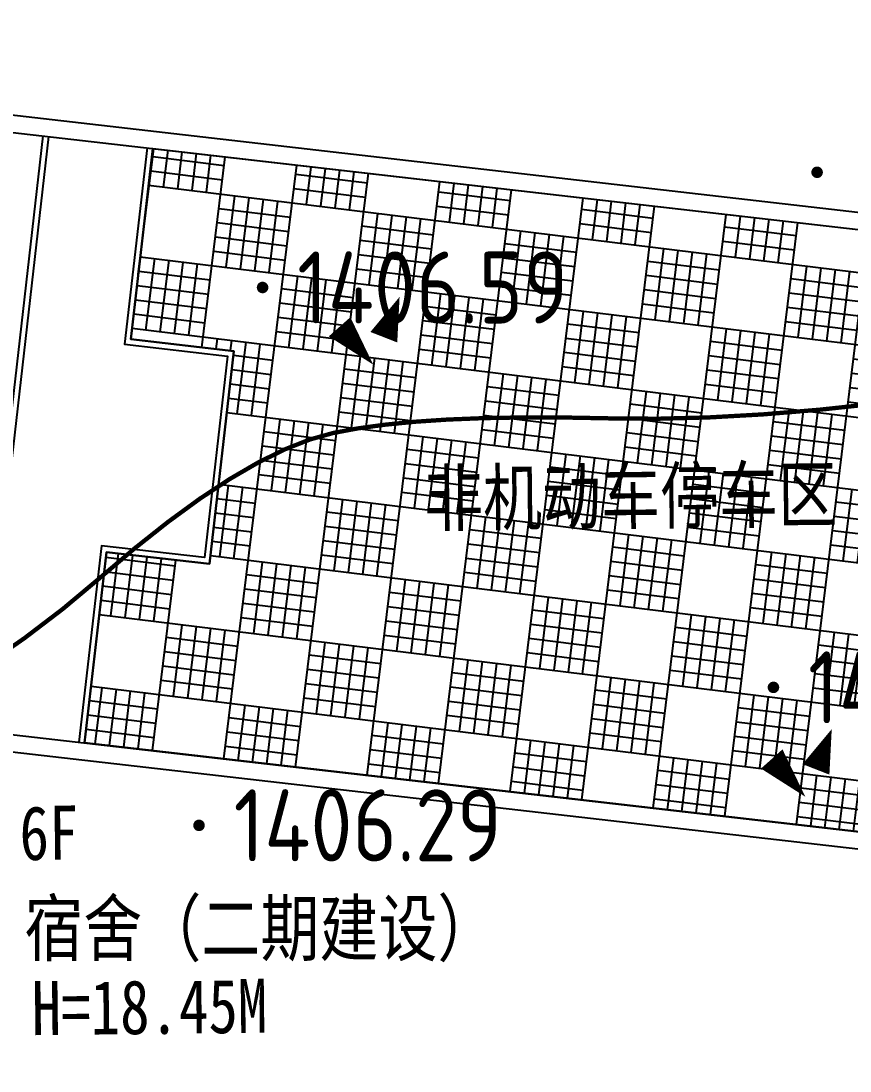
# Model space of a CAD drawing. Extents: x -2226 to 12369489, y -12501589 to 2275.
# Drawn here: x 5664043.61 to 5664072.38, y -6547815.84 to -6547779.4 of the extents above; entities that cross this region are included whole.
import ezdxf
from ezdxf.enums import TextEntityAlignment as Align

# ---------------------------------------------------------------- set-up
doc = ezdxf.new("R2010")
doc.units = 0
doc.header["$LTSCALE"] = 1000
doc.header["$MEASUREMENT"] = 0
doc.layers.get('0').update_dxf_attribs({"linetype": 'CONTINUOUS'})
for name, color, linetype in [('GN-草地', 7, 'CONTINUOUS'), ('PUB_TEXT', 7, 'CONTINUOUS'), ('WALL', 2, 'CONTINUOUS'), ('周边地形图', 8, 'CONTINUOUS'), ('细线', 7, 'CONTINUOUS')]:
    doc.layers.add(name, color=color, linetype=linetype)
doc.styles.add('HT', font='simhei.ttf', dxfattribs={"width": 0.8})
doc.styles.get("Standard").update_dxf_attribs({"font": 'GBENOR', "bigfont": 'GBCBIG'})

# ---------------------------------------------------------------- blocks, each defined once
blk = doc.blocks.new('gc090')
for points in [[(1.066664264448598, 1.447248345289473, 0, 1, 0), (0.5202711593830847, 0.0485314846702292, 1, 1, 0)], [(-1.015866279920209, 0.4106730617907255, 1, 0, 0), (0.1514897088177749, -0.9020290652614376, 0, 0, 0)]]:
    blk.add_lwpolyline(points, format="xyseb")
blk = doc.blocks.new('SEDWWWW')
at = {"layer": 'WALL', "ltscale": 10}
for points in [[(4001785.98051127, -5841061.045269631), (4038025.980511269, -5841061.045269631), (4038025.980511269, -5825221.045272235), (4001785.98051127, -5825221.045272235)], [(4002385.980511269, -5840461.045269631), (4037425.980511269, -5840461.045269631), (4037425.980511269, -5825821.045272234), (4002385.980511269, -5825821.045272234)], [(4001785.980508226, -5861821.045269631), (4038025.980511269, -5861821.045269631), (4038025.980511269, -5877661.045272235), (4001785.980508226, -5877661.045272235)], [(4002385.980508226, -5862421.045269631), (4037425.980511269, -5862421.045269631), (4037425.980511269, -5877061.045272235), (4002385.980508226, -5877061.045272235)]]:
    blk.add_lwpolyline(points, close=True, dxfattribs=at)
at = {"layer": 'WALL', "color": 6, "ltscale": 10}
for points in [[(4005385.980510558, -5841061.045269631), (4005385.980510558, -5861821.045269631)], [(4005585.980510558, -5841061.045269631), (4005585.980510558, -5861821.045269631)], [(4009025.980510558, -5841061.045269649), (4009025.980511169, -5847921.045267892), (4012625.980510087, -5847921.045267892), (4012625.980510087, -5854961.045272245), (4009025.980510161, -5854961.045272455), (4009025.980510558, -5861821.045269643)], [(4009225.980510558, -5841061.045269631), (4009225.980511151, -5847721.045267892), (4012825.980510086, -5847721.045267892), (4012825.980510086, -5855161.045272235), (4009225.980510172, -5855161.045272443), (4009225.980510558, -5861821.045269631)]]:
    blk.add_lwpolyline(points, dxfattribs=at)

msp = doc.modelspace()

# ---------------------------------------------------------------- hatches: boundary and pattern name
at = {"layer": 'GN-草地'}
h = msp.add_hatch(dxfattribs=at)
h.set_pattern_fill('LZX_PAT003', color=8, scale=4, angle=353, style=0)
h.set_pattern_definition([(353, (5657629.299778249, -6541699.998370309), (0.304673358512868, 2.481365379103305), []), (353, (5657629.360712921, -6541699.502097233), (0.6093467170257361, 4.962730758206611), [2.5, -2.5]), (353, (5657629.421647592, -6541699.005824158), (0.6093467170257361, 4.962730758206611), [2.5, -2.5]), (353, (5657629.482582265, -6541698.509551082), (0.6093467170257361, 4.962730758206611), [2.5, -2.5]), (353, (5657629.543516936, -6541698.013278006), (0.6093467170257361, 4.962730758206611), [2.5, -2.5]), (353, (5657629.665386279, -6541697.020731854), (0.6093467170257361, 4.962730758206611), [-2.5, 2.5]), (353, (5657629.726320951, -6541696.524458779), (0.6093467170257361, 4.962730758206611), [-2.5, 2.5]), (353, (5657629.787255622, -6541696.028185703), (0.6093467170257361, 4.962730758206611), [-2.5, 2.5]), (353, (5657629.848190295, -6541695.531912627), (0.6093467170257361, 4.962730758206611), [-2.5, 2.5]), (83.00000000000003, (5657629.299778249, -6541699.998370309), (-2.481365379103305, 0.3046733585128683), []), (83.00000000000003, (5657629.796051325, -6541700.059304981), (-4.962730758206611, 0.6093467170257365), [2.5, -2.5]), (83.00000000000003, (5657630.292324401, -6541700.120239653), (-4.962730758206611, 0.6093467170257365), [2.5, -2.5]), (83.00000000000003, (5657630.788597477, -6541700.181174325), (-4.962730758206611, 0.6093467170257365), [2.5, -2.5]), (83.00000000000003, (5657631.284870553, -6541700.242108996), (-4.962730758206611, 0.6093467170257365), [2.5, -2.5]), (83.00000000000003, (5657632.277416704, -6541700.363978339), (-4.962730758206611, 0.6093467170257365), [-2.5, 2.5]), (83.00000000000003, (5657632.773689779, -6541700.424913011), (-4.962730758206611, 0.6093467170257365), [-2.5, 2.5]), (83.00000000000003, (5657633.269962856, -6541700.485847683), (-4.962730758206611, 0.6093467170257365), [-2.5, 2.5]), (83.00000000000003, (5657633.766235932, -6541700.546782355), (-4.962730758206611, 0.6093467170257365), [-2.5, 2.5])])
h.paths.add_polyline_path([(5664076.792932876, -6547787.112684635), (5664074.425253097, -6547807.737225659), (5664045.813173063, -6547804.452583191), (5664046.572746633, -6547797.836039687), (5664050.149256636, -6547798.246619995), (5664050.997789275, -6547790.855165982), (5664047.421279272, -6547790.444585673), (5664048.180852842, -6547783.828042167)])

# ---------------------------------------------------------------- linework, layer by layer
at = {"layer": '周边地形图', "const_width": 0.2, "flags": 128}
for points in [[(5664071.142385912, -6547784.652647101, 1), (5664071.342385912, -6547784.652647101, 1)], [(5664051.894385912, -6547788.650647103, 1), (5664052.094385913, -6547788.650647103, 1)], [(5664069.627385912, -6547802.529647102, 1), (5664069.827385912, -6547802.529647102, 1)], [(5664049.688385912, -6547807.318647102, 1), (5664049.888385912, -6547807.318647102, 1)]]:
    msp.add_lwpolyline(points, format="xyb", close=True, dxfattribs=at)
at = {"layer": '周边地形图', "const_width": 0.15}
msp.add_lwpolyline([(5664042.33887736, -6547801.786086818), (5664043.728393939, -6547800.82234048), (5664045.060401737, -6547799.807489373), (5664046.334900752, -6547798.741533495), (5664047.551720838, -6547797.707681857), (5664048.710691851, -6547796.789143477), (5664049.811813789, -6547795.985918353), (5664050.855086654, -6547795.298006485), (5664051.840510445, -6547794.725407874), (5664052.768085161, -6547794.268122518), (5664053.637810805, -6547793.926150421), (5664054.449687374, -6547793.699491577), (5664055.284664384, -6547793.543696314), (5664056.223691352, -6547793.414314954), (5664057.266768275, -6547793.311347497), (5664058.413895155, -6547793.234793942), (5664059.665071992, -6547793.184654293), (5664061.020298786, -6547793.160928545), (5664062.479575537, -6547793.163616698), (5664064.042902245, -6547793.192718755), (5664065.709168664, -6547793.205729179), (5664067.477264551, -6547793.16014243), (5664069.347189903, -6547793.055958509), (5664071.318944722, -6547792.893177415), (5664073.392529008, -6547792.67179915)], dxfattribs=at)
at = {"layer": '细线', "color": 7}
msp.add_lwpolyline([(5664076.792932876, -6547787.112684635), (5664074.425253097, -6547807.737225659), (5664045.813173063, -6547804.452583191), (5664046.572746633, -6547797.836039687), (5664050.149256636, -6547798.246619995), (5664050.997789275, -6547790.855165982), (5664047.421279272, -6547790.444585673), (5664048.180852842, -6547783.828042167)], close=True, dxfattribs=at)

# ---------------------------------------------------------------- block references
at = {"xscale": 0.00100000027785459, "yscale": 0.001000000163912773, "zscale": 0.001, "rotation": 353.4511819773911}
msp.add_blockref('SEDWWWW', (5660731.288579914, -6541523.62734673), dxfattribs=at)
at = {"layer": '周边地形图', "color": 8, "zscale": 0.001}
for p in [(5664055.683215779, -6547790.424647101), (5664070.683215779, -6547805.424647101)]:
    msp.add_blockref('gc090', p, dxfattribs=at)

# ---------------------------------------------------------------- texts
at = {"layer": 'PUB_TEXT', "color": 7, "style": 'HT', "width": 0.8}
msp.add_text('非机动车停车区', height=1.877637130801687, rotation=0.6031490455917713, dxfattribs=at).set_placement((5664057.603562487, -6547796.908073014))
at = {"layer": 'PUB_TEXT', "color": 1, "style": 'HT', "width": 0.8}
for s, p in [('6F', (5664043.565575763, -6547808.525494755)), ('H=18.45M', (5664043.991233976, -6547814.60157159))]:
    msp.add_text(s, height=1.877637130801687, rotation=0.6031490455917713, dxfattribs=at).set_placement(p)
msp.add_text('宿舍（二期建设）', height=1.877637130801687, dxfattribs=at).set_placement((5664043.721596461, -6547811.82686664))
at = {"layer": '周边地形图'}
for s, p in [('1406.59', (5664053.194385912, -6547788.650647103)), ('1406.30', (5664070.927385912, -6547802.529647102)), ('1406.29', (5664050.988385912, -6547807.318647102))]:
    msp.add_text(s, height=2.5, dxfattribs=at).set_placement(p, align=Align.MIDDLE_LEFT)

doc.saveas('drawing.dxf')
